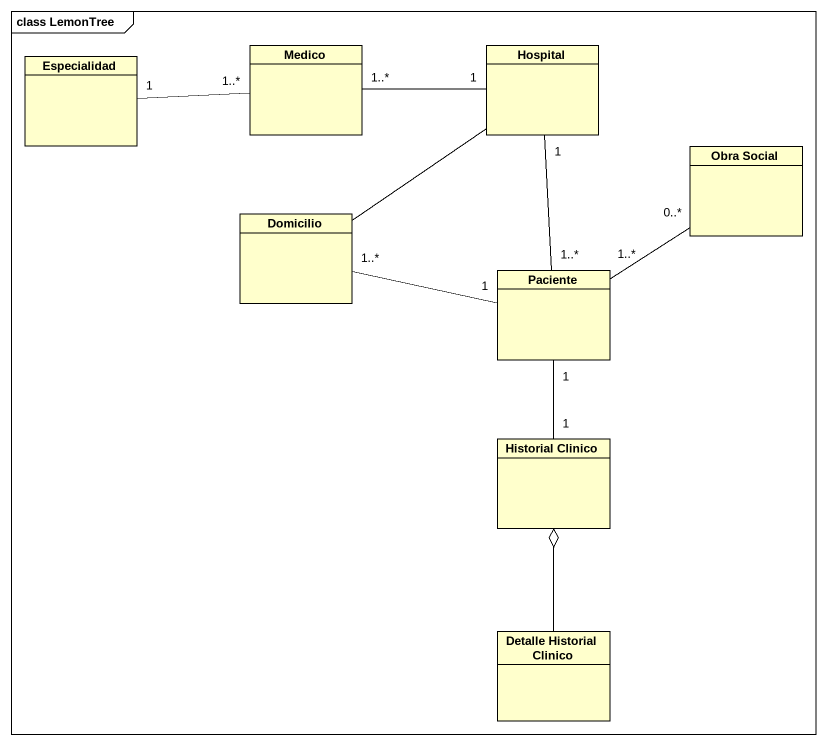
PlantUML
@startuml
mainframe class LemonTree
hide circle
hide empty members
class Especialidad
class Medico
class Hospital
class "Obra Social" as Obra_Social
class Domicilio
class Paciente
class "Historial Clinico" as Historial_Clinico
class "Detalle Historial Clinico" as Detalle_Historial_Clinico
Especialidad "1" -right- "1..*" Medico
Medico "1..*" -right- "1" Hospital
Domicilio -up- Hospital
Domicilio "1..*" -right- "1" Paciente
Paciente "1..*" -up- "1" Hospital
Paciente "1..*" -up- "0..*" Obra_Social
Historial_Clinico "1" -up- "1" Paciente
Detalle_Historial_Clinico -up-o Historial_Clinico
@enduml
